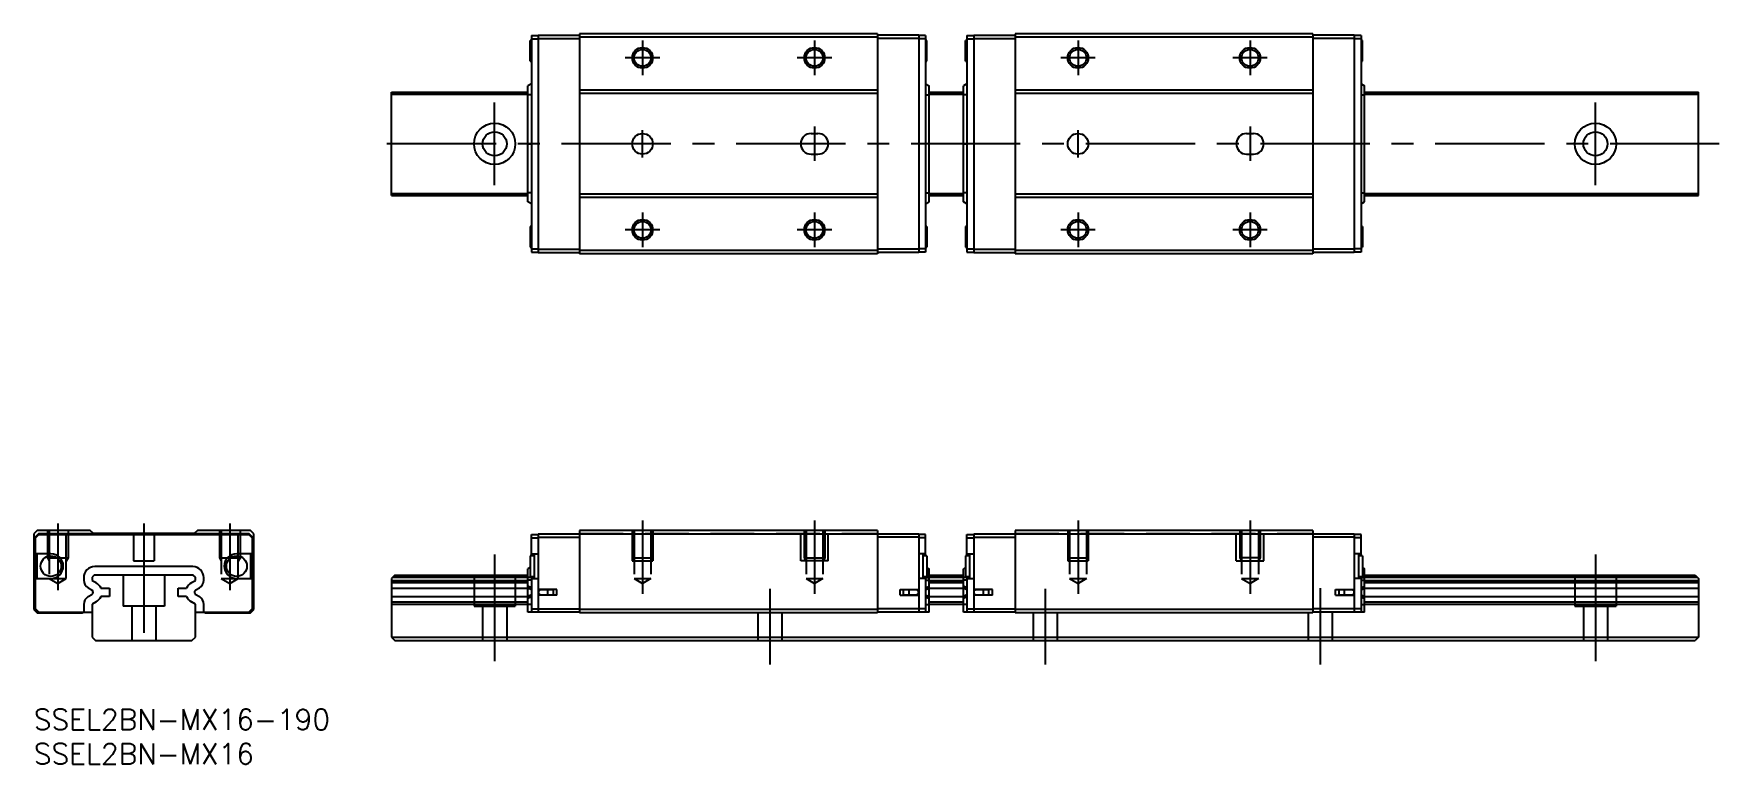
# Model space of a CAD drawing. Extents: x 0 to 245, y -8 to 98.
import ezdxf

# ---------------------------------------------------------------- set-up
doc = ezdxf.new("R2010")
doc.units = 0
doc.header["$LTSCALE"] = 0.5
doc.linetypes.add('CENTER', pattern=[50.8, 31.75, -6.35, 6.35, -6.35])
doc.linetypes.add('DASHED', pattern=[19.05, 12.7, -6.35])
for name, color, linetype in [('MSM_CENTER', 1, 'CENTER'), ('MSM_CONTINUOUS', 7, 'CONTINUOUS'), ('MSM_DASHED', 4, 'DASHED'), ('MSM_NARROW', 5, 'CONTINUOUS'), ('MSM_PART_NUMBER', 7, 'CONTINUOUS')]:
    doc.layers.add(name, color=color, linetype=linetype)
doc.styles.get("Standard").update_dxf_attribs({"font": 'txt.shx', "height": 3, "bigfont": 'bigfont.shx'})

# ---------------------------------------------------------------- blocks, each defined once
blk = doc.blocks.new('*U2')
at = {"layer": 'MSM_PART_NUMBER'}
blk.add_text('SSEL2BN-MX16-190', height=3, dxfattribs=at).set_placement((0, -3))
blk = doc.blocks.new('*U3')
at = {"layer": 'MSM_PART_NUMBER'}
blk.add_text('SSEL2BN-MX16', height=3, dxfattribs=at).set_placement((0, -8))

msp = doc.modelspace()

# ---------------------------------------------------------------- linework, layer by layer
at = {"layer": 'MSM_CENTER'}
for p, q in [((88.49, 97.18), (88.49, 92.18)), ((113.49, 97.18), (113.49, 92.18)), ((151.79, 97.18), (151.79, 92.18)), ((176.79, 97.18), (176.79, 92.18)), ((90.99, 94.68), (85.99, 94.68)), ((115.99, 94.68), (110.99, 94.68)), ((154.29, 94.68), (149.29, 94.68)), ((179.29, 94.68), (174.29, 94.68)), ((67, 76.18), (67, 88.18)), ((227, 76.18), (227, 88.18)), ((88.49, 80.18), (88.49, 84.18)), ((113.49, 84.69), (113.49, 79.69)), ((151.79, 80.18), (151.79, 84.18)), ((176.79, 84.69), (176.79, 79.69)), ((245, 82.18), (49, 82.18)), ((88.49, 72.18), (88.49, 67.18)), ((113.49, 72.18), (113.49, 67.18)), ((151.79, 72.18), (151.79, 67.18)), ((176.79, 72.18), (176.79, 67.18)), ((90.99, 69.68), (85.99, 69.68)), ((115.99, 69.68), (110.99, 69.68)), ((154.29, 69.68), (149.29, 69.68)), ((179.29, 69.68), (174.29, 69.68)), ((3.5, 27), (3.5, 17.29)), ((16, 27), (16, 8.5)), ((28.5, 27), (28.5, 17.29)), ((88.49, 27.44), (88.49, 16.79)), ((113.49, 27.44), (113.49, 16.79)), ((151.79, 27.44), (151.79, 16.79)), ((176.79, 27.44), (176.79, 16.79)), ((67, 22.5), (67, 7)), ((227, 22.5), (227, 7)), ((107, 17.5), (107, 6.49)), ((147, 17.5), (147, 6.49)), ((187, 17.6), (187, 6.49))]:
    msp.add_line(p, q, dxfattribs=at)
at = {"layer": 'MSM_CONTINUOUS'}
for p, q in [((79.34, 98.18), (79.34, 66.18)), ((122.64, 98.18), (79.34, 98.18)), ((122.64, 98.18), (122.64, 66.18)), ((142.64, 98.18), (142.64, 66.18)), ((185.94, 98.18), (142.64, 98.18)), ((185.94, 98.18), (185.94, 66.18)), ((72.14, 94.18), (72.14, 97.18)), ((72.34, 97.18), (72.14, 97.18)), ((72.34, 97.93), (72.34, 66.43)), ((72.34, 97.93), (73.34, 97.93)), ((72.34, 97.43), (73.34, 97.43)), ((73.34, 97.98), (79.34, 97.98)), ((73.34, 97.98), (73.34, 66.38)), ((73.34, 97.48), (79.34, 97.48)), ((122.64, 97.68), (79.34, 97.68)), ((128.64, 97.98), (122.64, 97.98)), ((128.64, 97.48), (122.64, 97.48)), ((128.64, 97.98), (128.64, 66.38)), ((129.64, 97.93), (128.64, 97.93)), ((129.64, 97.43), (128.64, 97.43)), ((129.64, 97.93), (129.64, 66.43)), ((129.84, 97.18), (129.64, 97.18)), ((129.84, 94.18), (129.84, 97.18)), ((135.44, 94.18), (135.44, 97.18)), ((135.64, 97.18), (135.44, 97.18)), ((135.64, 97.93), (135.64, 66.43)), ((135.64, 97.93), (136.64, 97.93)), ((135.64, 97.43), (136.64, 97.43)), ((136.64, 97.98), (136.64, 66.38)), ((136.64, 97.98), (142.64, 97.98)), ((136.64, 97.48), (142.64, 97.48)), ((185.94, 97.68), (142.64, 97.68)), ((191.94, 97.98), (185.94, 97.98)), ((191.94, 97.48), (185.94, 97.48)), ((191.94, 97.98), (191.94, 66.38)), ((192.94, 97.93), (191.94, 97.93)), ((192.94, 97.43), (191.94, 97.43)), ((192.94, 97.93), (192.94, 66.43)), ((193.14, 97.18), (192.94, 97.18)), ((193.14, 94.18), (193.14, 97.18)), ((72.14, 94.18), (72.34, 94.18)), ((129.64, 94.18), (129.84, 94.18)), ((135.44, 94.18), (135.64, 94.18)), ((192.94, 94.18), (193.14, 94.18)), ((72.34, 90.91), (71.84, 90.61)), ((129.64, 90.91), (130.14, 90.61)), ((135.64, 90.91), (135.14, 90.61)), ((192.94, 90.91), (193.44, 90.61)), ((52, 89.68), (71.84, 89.68)), ((52, 74.68), (52, 89.68)), ((52, 89.38), (71.84, 89.38)), ((71.84, 73.75), (71.84, 90.61)), ((72.34, 89.31), (71.84, 89.31)), ((122.64, 89.98), (79.34, 89.98)), ((122.64, 89.48), (79.34, 89.48)), ((129.64, 89.31), (130.14, 89.31)), ((130.14, 73.75), (130.14, 90.61)), ((130.14, 89.68), (135.14, 89.68)), ((130.14, 89.38), (135.14, 89.38)), ((135.14, 73.75), (135.14, 90.61)), ((135.64, 89.31), (135.14, 89.31)), ((185.94, 89.98), (142.64, 89.98)), ((185.94, 89.48), (142.64, 89.48)), ((192.94, 89.31), (193.44, 89.31)), ((193.44, 73.75), (193.44, 90.61)), ((193.44, 89.68), (242, 89.68)), ((193.44, 89.38), (242, 89.38)), ((242, 74.68), (242, 89.68)), ((112.99, 83.68), (113.99, 83.68)), ((176.29, 83.68), (177.29, 83.68)), ((71.84, 82.18), (72.34, 82.18)), ((130.14, 82.18), (129.64, 82.18)), ((135.14, 82.18), (135.64, 82.18)), ((193.44, 82.18), (192.94, 82.18)), ((112.99, 80.68), (113.99, 80.68)), ((176.29, 80.68), (177.29, 80.68)), ((52, 74.98), (71.84, 74.98)), ((52, 74.68), (71.84, 74.68)), ((72.34, 75.05), (71.84, 75.05)), ((72.34, 73.45), (71.84, 73.75)), ((122.64, 74.88), (79.34, 74.88)), ((122.64, 74.38), (79.34, 74.38)), ((129.64, 75.05), (130.14, 75.05)), ((129.64, 73.45), (130.14, 73.75)), ((130.14, 74.98), (135.14, 74.98)), ((130.14, 74.68), (135.14, 74.68)), ((135.64, 75.05), (135.14, 75.05)), ((135.64, 73.45), (135.14, 73.75)), ((185.94, 74.88), (142.64, 74.88)), ((185.94, 74.38), (142.64, 74.38)), ((192.94, 75.05), (193.44, 75.05)), ((192.94, 73.45), (193.44, 73.75)), ((193.44, 74.98), (242, 74.98)), ((193.44, 74.68), (242, 74.68)), ((72.34, 70.18), (72.14, 70.18)), ((72.14, 70.18), (72.14, 67.18)), ((129.84, 70.18), (129.64, 70.18)), ((129.84, 70.18), (129.84, 67.18)), ((135.64, 70.18), (135.44, 70.18)), ((135.44, 70.18), (135.44, 67.18)), ((193.14, 70.18), (192.94, 70.18)), ((193.14, 70.18), (193.14, 67.18)), ((72.14, 67.18), (72.34, 67.18)), ((72.34, 66.93), (73.34, 66.93)), ((72.34, 66.43), (73.34, 66.43)), ((73.34, 66.88), (79.34, 66.88)), ((73.34, 66.38), (79.34, 66.38)), ((122.64, 66.68), (79.34, 66.68)), ((122.64, 66.18), (79.34, 66.18)), ((128.64, 66.88), (122.64, 66.88)), ((128.64, 66.38), (122.64, 66.38)), ((129.64, 66.93), (128.64, 66.93)), ((129.64, 66.43), (128.64, 66.43)), ((129.64, 67.18), (129.84, 67.18)), ((135.44, 67.18), (135.64, 67.18)), ((135.64, 66.93), (136.64, 66.93)), ((135.64, 66.43), (136.64, 66.43)), ((136.64, 66.88), (142.64, 66.88)), ((136.64, 66.38), (142.64, 66.38)), ((185.94, 66.68), (142.64, 66.68)), ((185.94, 66.18), (142.64, 66.18)), ((191.94, 66.88), (185.94, 66.88)), ((191.94, 66.38), (185.94, 66.38)), ((192.94, 66.93), (191.94, 66.93)), ((192.94, 66.43), (191.94, 66.43)), ((192.94, 67.18), (193.14, 67.18)), ((0.5, 26), (0, 25.5)), ((0, 25.5), (0, 14.5)), ((0.7, 25.5), (0.2, 25)), ((0.2, 25), (0.2, 14.6)), ((0.25, 24.9), (0.75, 25.4)), ((0.25, 22.6), (0.25, 24.9)), ((8.2, 26), (0.5, 26)), ((31.3, 25.5), (0.7, 25.5)), ((0.75, 25.4), (31.25, 25.4)), ((8.7, 25.55), (8.2, 26)), ((23.3, 25.55), (8.7, 25.55)), ((23.8, 26), (23.3, 25.55)), ((31.5, 26), (23.8, 26)), ((31.25, 25.4), (31.75, 24.9)), ((31.8, 25), (31.3, 25.5)), ((32, 25.5), (31.5, 26)), ((31.75, 24.9), (31.75, 22.6)), ((31.8, 14.6), (31.8, 25)), ((32, 14.5), (32, 25.5)), ((72.34, 22.3), (72.34, 25.4)), ((72.34, 25.4), (73.34, 25.4)), ((72.34, 24.9), (73.34, 24.9)), ((73.34, 25.5), (73.34, 14.1)), ((73.34, 25.5), (128.64, 25.5)), ((73.34, 25), (79.34, 25)), ((79.34, 26), (79.34, 14)), ((122.64, 26), (79.34, 26)), ((122.64, 26), (122.64, 14)), ((128.64, 25), (122.64, 25)), ((128.64, 25.5), (128.64, 14.1)), ((129.64, 25.4), (128.64, 25.4)), ((129.64, 24.9), (128.64, 24.9)), ((129.64, 22.3), (129.64, 25.4)), ((135.64, 22.3), (135.64, 25.4)), ((135.64, 25.4), (136.64, 25.4)), ((135.64, 24.9), (136.64, 24.9)), ((136.64, 25.5), (191.94, 25.5)), ((136.64, 25.5), (136.64, 14.1)), ((136.64, 25), (142.64, 25)), ((185.94, 26), (142.64, 26)), ((142.64, 26), (142.64, 14)), ((185.94, 26), (185.94, 14)), ((191.94, 25), (185.94, 25)), ((191.94, 25.5), (191.94, 14.1)), ((192.94, 25.4), (191.94, 25.4)), ((192.94, 24.9), (191.94, 24.9)), ((192.94, 22.3), (192.94, 25.4)), ((2.5, 22.6), (0.25, 22.6)), ((0.45, 22.6), (0.45, 19)), ((31.75, 22.6), (29.5, 22.6)), ((31.55, 19), (31.55, 22.6)), ((72.14, 22.3), (72.14, 19.3)), ((72.74, 22.3), (72.14, 22.3)), ((72.34, 22.6), (73.34, 22.6)), ((72.74, 22.6), (72.74, 19)), ((129.64, 22.6), (128.64, 22.6)), ((129.24, 22.6), (129.24, 19)), ((129.84, 22.3), (129.24, 22.3)), ((129.84, 22.3), (129.84, 19.3)), ((135.44, 22.3), (135.44, 19.3)), ((136.04, 22.3), (135.44, 22.3)), ((135.64, 22.6), (136.64, 22.6)), ((136.04, 22.6), (136.04, 19)), ((192.94, 22.6), (191.94, 22.6)), ((192.54, 22.6), (192.54, 19)), ((193.14, 22.3), (192.54, 22.3)), ((193.14, 22.3), (193.14, 19.3)), ((23.13, 20.73), (8.87, 20.73)), ((72.14, 20.61), (71.84, 20.43)), ((71.84, 14.1), (71.84, 20.43)), ((129.84, 20.61), (130.14, 20.43)), ((130.14, 14.1), (130.14, 20.43)), ((135.44, 20.61), (135.14, 20.43)), ((135.14, 14.1), (135.14, 20.43)), ((193.14, 20.61), (193.44, 20.43)), ((193.44, 14.1), (193.44, 20.43)), ((0.25, 19), (2.5, 19)), ((0.25, 14.6), (0.25, 19)), ((7.27, 19.13), (7.27, 18.76)), ((7.92, 17.64), (8.43, 17.35)), ((8.8, 19.5), (8.5, 19.2)), ((8.5, 19.2), (8.5, 18.72)), ((8.5, 18.72), (9.06, 18.4)), ((23.2, 19.5), (8.8, 19.5)), ((9.78, 17.6), (11, 17.6)), ((11, 17.6), (11, 16.4)), ((21, 16.4), (21, 17.6)), ((21, 17.6), (22.22, 17.6)), ((22.94, 18.4), (23.5, 18.72)), ((23.5, 19.2), (23.2, 19.5)), ((23.5, 18.72), (23.5, 19.2)), ((23.57, 17.35), (24.08, 17.64)), ((24.73, 18.76), (24.73, 19.13)), ((29.5, 19), (31.75, 19)), ((31.75, 19), (31.75, 14.6)), ((52.5, 19.5), (52, 19)), ((52, 19), (52, 10.5)), ((52, 18.72), (71.84, 18.72)), ((52, 18.4), (71.84, 18.4)), ((52, 17.6), (71.84, 17.6)), ((52.2, 19.2), (71.84, 19.2)), ((52.5, 19.5), (71.84, 19.5)), ((72.34, 19.13), (71.84, 19.13)), ((72.34, 18.76), (71.84, 18.76)), ((72.34, 17.64), (71.84, 17.9)), ((72.34, 17.35), (71.84, 17.61)), ((72.14, 19.3), (72.74, 19.3)), ((72.34, 19.3), (72.34, 14.1)), ((72.34, 19), (73.34, 19)), ((76.04, 17.4), (73.34, 17.4)), ((75.54, 17.35), (73.69, 17.35)), ((74.14, 17.35), (74.14, 17.4)), ((74.6, 17.35), (74.6, 17.4)), ((74.74, 16.65), (74.74, 17.35)), ((75.54, 16.65), (75.54, 17.35)), ((76.04, 16.6), (76.04, 17.4)), ((125.94, 16.6), (125.94, 17.4)), ((125.94, 17.4), (128.64, 17.4)), ((128.29, 17.35), (126.44, 17.35)), ((126.44, 16.65), (126.44, 17.35)), ((127.24, 16.65), (127.24, 17.35)), ((127.38, 17.35), (127.38, 17.4)), ((127.84, 17.35), (127.84, 17.4)), ((129.64, 19), (128.64, 19)), ((129.24, 19.3), (129.84, 19.3)), ((129.64, 19.3), (129.64, 14.1)), ((129.64, 19.13), (130.14, 19.13)), ((129.64, 18.76), (130.14, 18.76)), ((129.64, 17.64), (130.14, 17.9)), ((129.64, 17.35), (130.14, 17.61)), ((130.14, 19.5), (135.14, 19.5)), ((130.14, 19.2), (135.14, 19.2)), ((130.14, 18.72), (135.14, 18.72)), ((130.14, 18.4), (135.14, 18.4)), ((130.14, 17.6), (135.14, 17.6)), ((135.64, 19.13), (135.14, 19.13)), ((135.64, 18.76), (135.14, 18.76)), ((135.64, 17.64), (135.14, 17.9)), ((135.64, 17.35), (135.14, 17.61)), ((135.44, 19.3), (136.04, 19.3)), ((135.64, 19.3), (135.64, 14.1)), ((135.64, 19), (136.64, 19)), ((139.34, 17.4), (136.64, 17.4)), ((138.84, 17.35), (136.99, 17.35)), ((137.44, 17.35), (137.44, 17.4)), ((137.9, 17.35), (137.9, 17.4)), ((138.04, 16.65), (138.04, 17.35)), ((138.84, 16.65), (138.84, 17.35)), ((139.34, 16.6), (139.34, 17.4)), ((189.24, 17.4), (191.94, 17.4)), ((189.24, 16.6), (189.24, 17.4)), ((191.59, 17.35), (189.74, 17.35)), ((189.74, 16.65), (189.74, 17.35)), ((190.54, 16.65), (190.54, 17.35)), ((190.68, 17.35), (190.68, 17.4)), ((191.14, 17.35), (191.14, 17.4)), ((192.94, 19), (191.94, 19)), ((192.54, 19.3), (193.14, 19.3)), ((192.94, 19.3), (192.94, 14.1)), ((192.94, 19.13), (193.44, 19.13)), ((192.94, 18.76), (193.44, 18.76)), ((192.94, 17.64), (193.44, 17.9)), ((192.94, 17.35), (193.44, 17.61)), ((193.44, 19.5), (241.5, 19.5)), ((193.44, 19.2), (241.8, 19.2)), ((193.44, 18.72), (242, 18.72)), ((193.44, 18.4), (242, 18.4)), ((193.44, 17.6), (242, 17.6)), ((241.5, 19.5), (242, 19)), ((242, 19), (242, 10.5)), ((7.27, 15.24), (7.27, 14.1)), ((8.43, 16.65), (7.92, 16.36)), ((9.06, 15.6), (8.5, 15.28)), ((8.5, 15.28), (8.5, 10.5)), ((11, 16.4), (9.78, 16.4)), ((22.22, 16.4), (21, 16.4)), ((23.5, 15.28), (22.94, 15.6)), ((23.5, 10.5), (23.5, 15.28)), ((24.08, 16.36), (23.57, 16.65)), ((24.73, 14.1), (24.73, 15.24)), ((52, 16.4), (71.84, 16.4)), ((52, 15.6), (71.84, 15.6)), ((52, 15.28), (71.84, 15.28)), ((72.34, 16.65), (71.84, 16.39)), ((72.34, 16.36), (71.84, 16.1)), ((72.34, 15.24), (71.84, 15.24)), ((76.04, 16.6), (73.34, 16.6)), ((73.69, 16.65), (75.54, 16.65)), ((74.14, 16.6), (74.14, 16.65)), ((74.6, 16.6), (74.6, 16.65)), ((125.94, 16.6), (128.64, 16.6)), ((126.44, 16.65), (128.29, 16.65)), ((127.38, 16.6), (127.38, 16.65)), ((127.84, 16.6), (127.84, 16.65)), ((129.64, 16.65), (130.14, 16.39)), ((129.64, 16.36), (130.14, 16.1)), ((129.64, 15.24), (130.14, 15.24)), ((130.14, 16.4), (135.14, 16.4)), ((130.14, 15.6), (135.14, 15.6)), ((130.14, 15.28), (135.14, 15.28)), ((135.64, 16.65), (135.14, 16.39)), ((135.64, 16.36), (135.14, 16.1)), ((135.64, 15.24), (135.14, 15.24)), ((139.34, 16.6), (136.64, 16.6)), ((136.99, 16.65), (138.84, 16.65)), ((137.44, 16.6), (137.44, 16.65)), ((137.9, 16.6), (137.9, 16.65)), ((189.24, 16.6), (191.94, 16.6)), ((189.74, 16.65), (191.59, 16.65)), ((190.68, 16.6), (190.68, 16.65)), ((191.14, 16.6), (191.14, 16.65)), ((192.94, 16.65), (193.44, 16.39)), ((192.94, 16.36), (193.44, 16.1)), ((192.94, 15.24), (193.44, 15.24)), ((193.44, 16.4), (242, 16.4)), ((193.44, 15.6), (242, 15.6)), ((193.44, 15.28), (242, 15.28)), ((0, 14.5), (0.5, 14)), ((0.2, 14.6), (0.7, 14.1)), ((0.75, 14.1), (0.25, 14.6)), ((0.5, 14), (7.03, 14)), ((0.7, 14.1), (8.5, 14.1)), ((7.03, 14), (7.24, 14.1)), ((23.5, 14.1), (31.3, 14.1)), ((24.76, 14.1), (24.97, 14)), ((24.97, 14), (31.5, 14)), ((31.75, 14.6), (31.25, 14.1)), ((31.3, 14.1), (31.8, 14.6)), ((31.5, 14), (32, 14.5)), ((79.34, 14.1), (71.84, 14.1)), ((72.34, 14.6), (79.34, 14.6)), ((122.64, 14.5), (79.34, 14.5)), ((122.64, 14), (79.34, 14)), ((129.64, 14.6), (122.64, 14.6)), ((130.14, 14.1), (122.64, 14.1)), ((142.64, 14.1), (135.14, 14.1)), ((135.64, 14.6), (142.64, 14.6)), ((185.94, 14.5), (142.64, 14.5)), ((185.94, 14), (142.64, 14)), ((192.94, 14.6), (185.94, 14.6)), ((193.44, 14.1), (185.94, 14.1)), ((8.5, 10.5), (9, 10)), ((9, 10), (23, 10)), ((23, 10), (23.5, 10.5)), ((52, 10.5), (242, 10.5)), ((52, 10.5), (52.5, 10)), ((52.5, 10), (241.5, 10)), ((242, 10.5), (241.5, 10))]:
    msp.add_line(p, q, dxfattribs=at)
for centre, radius in [((88.49, 94.68), 1.23), ((113.49, 94.68), 1.23), ((151.79, 94.68), 1.23), ((176.79, 94.68), 1.23), ((67, 82.18), 3), ((67, 82.18), 1.75), ((88.49, 82.18), 1.5), ((151.79, 82.18), 1.5), ((227, 82.18), 3), ((227, 82.18), 1.75), ((88.49, 69.68), 1.23), ((113.49, 69.68), 1.23), ((151.79, 69.68), 1.23), ((176.79, 69.68), 1.23), ((2.5, 20.8), 1.5), ((29.5, 20.8), 1.5)]:
    msp.add_circle(centre, radius, dxfattribs=at)
for centre, radius, start, end in [((112.99, 82.18), 1.5, 90, 270), ((113.99, 82.18), 1.5, 270, 90), ((176.29, 82.18), 1.5, 90, 270), ((177.29, 82.18), 1.5, 270, 90), ((2.5, 20.8), 1.8, 270, 90), ((29.5, 20.8), 1.8, 90, 270), ((8.87, 19.13), 1.6, 90, 180), ((23.13, 19.13), 1.6, 0, 90), ((8.57, 18.76), 1.3, 180, 239.9972), ((8.23, 17), 0.4, 300.0028, 59.9972), ((8.19, 16.88), 1.75, 24.1151, 60.0008), ((23.81, 16.88), 1.75, 119.9992, 155.8849), ((23.77, 17), 0.4, 120.0028, 239.9972), ((23.43, 18.76), 1.3, 300.0028, 0), ((73.69, 17), 0.35, 90, 270), ((128.29, 17), 0.35, 270, 90), ((136.99, 17), 0.35, 90, 270), ((191.59, 17), 0.35, 270, 90), ((8.57, 15.24), 1.3, 120.0028, 180), ((8.19, 17.11), 1.75, 299.9992, 335.8849), ((23.81, 17.11), 1.75, 204.1151, 240.0008), ((23.43, 15.24), 1.3, 0, 59.9972)]:
    msp.add_arc(centre, radius, start, end, dxfattribs=at)
at = {"layer": 'MSM_DASHED'}
for p, q in [((2, 26), (2, 22)), ((2.27, 26), (2.27, 19)), ((4.73, 19), (4.73, 26)), ((5, 26), (5, 22)), ((14.5, 25.55), (14.5, 21.55)), ((17.5, 25.55), (17.5, 21.55)), ((27, 26), (27, 22)), ((27.27, 26), (27.27, 19)), ((29.73, 19), (29.73, 26)), ((30, 26), (30, 22)), ((79.34, 25.55), (122.64, 25.55)), ((86.99, 26), (86.99, 21.55)), ((87.26, 26), (87.26, 19)), ((89.72, 26), (89.72, 19)), ((89.99, 26), (89.99, 21.55)), ((111.49, 21.55), (111.49, 25.55)), ((111.99, 26), (111.99, 22)), ((112.26, 26), (112.26, 19)), ((114.72, 26), (114.72, 19)), ((114.99, 26), (114.99, 22)), ((115.49, 21.55), (115.49, 25.55)), ((142.64, 25.55), (185.94, 25.55)), ((150.29, 26), (150.29, 21.55)), ((150.56, 26), (150.56, 19)), ((153.02, 26), (153.02, 19)), ((153.29, 26), (153.29, 21.55)), ((174.79, 21.55), (174.79, 25.55)), ((175.29, 26), (175.29, 22)), ((175.56, 26), (175.56, 19)), ((178.02, 26), (178.02, 19)), ((178.29, 26), (178.29, 22)), ((178.79, 21.55), (178.79, 25.55)), ((2, 22), (5, 22)), ((2, 22), (2.27, 21.53)), ((5, 22), (4.73, 21.53)), ((14.5, 21.55), (17.5, 21.55)), ((27, 22), (30, 22)), ((27, 22), (27.27, 21.53)), ((30, 22), (29.73, 21.53)), ((86.99, 22), (87.26, 21.53)), ((86.99, 22), (89.99, 22)), ((86.99, 21.55), (89.99, 21.55)), ((89.99, 22), (89.72, 21.53)), ((115.49, 21.55), (111.49, 21.55)), ((111.99, 22), (112.26, 21.53)), ((111.99, 22), (114.99, 22)), ((114.99, 22), (114.72, 21.53)), ((150.29, 22), (150.56, 21.53)), ((150.29, 22), (153.29, 22)), ((150.29, 21.55), (153.29, 21.55)), ((153.29, 22), (153.02, 21.53)), ((174.79, 21.55), (178.79, 21.55)), ((178.29, 22), (175.29, 22)), ((175.29, 22), (175.56, 21.53)), ((178.29, 22), (178.02, 21.53)), ((2.27, 19), (3.5, 18.29)), ((2.27, 19), (4.73, 19)), ((3.5, 18.29), (4.73, 19)), ((13, 19.5), (13, 15)), ((19, 19.5), (19, 15)), ((27.27, 19), (28.5, 18.29)), ((27.27, 19), (29.73, 19)), ((28.5, 18.29), (29.73, 19)), ((64, 19.5), (64, 15)), ((70, 19.5), (70, 15)), ((87.26, 19), (89.72, 19)), ((87.26, 19), (88.49, 18.29)), ((89.72, 19), (88.49, 18.29)), ((112.26, 19), (114.72, 19)), ((112.26, 19), (113.49, 18.29)), ((114.72, 19), (113.49, 18.29)), ((150.56, 19), (153.02, 19)), ((150.56, 19), (151.79, 18.29)), ((153.02, 19), (151.79, 18.29)), ((175.56, 19), (178.02, 19)), ((175.56, 19), (176.79, 18.29)), ((178.02, 19), (176.79, 18.29)), ((224, 19.5), (224, 15)), ((230, 19.5), (230, 15)), ((19, 15), (13, 15)), ((14.25, 15), (14.25, 10)), ((17.75, 15), (17.75, 10)), ((64, 15), (70, 15)), ((65.25, 15), (65.25, 10)), ((68.75, 15), (68.75, 10)), ((224, 15), (230, 15)), ((225.25, 15), (225.25, 10)), ((228.75, 15), (228.75, 10)), ((105.25, 14), (105.25, 10)), ((108.75, 14), (108.75, 10)), ((145.25, 14), (145.25, 10)), ((148.75, 14), (148.75, 10)), ((185.25, 14), (185.25, 10)), ((188.75, 14), (188.75, 10))]:
    msp.add_line(p, q, dxfattribs=at)
at = {"layer": 'MSM_NARROW'}
for centre in [(88.49, 94.68), (113.49, 94.68), (151.79, 94.68), (176.79, 94.68), (88.49, 69.68), (113.49, 69.68), (151.79, 69.68), (176.79, 69.68)]:
    msp.add_circle(centre, 1.5, dxfattribs=at)

# ---------------------------------------------------------------- block references
at = {"layer": 'MSM_CONTINUOUS'}
for name in ['*U2', '*U3']:
    msp.add_blockref(name, (0, 0), dxfattribs=at)

doc.saveas('drawing.dxf')
